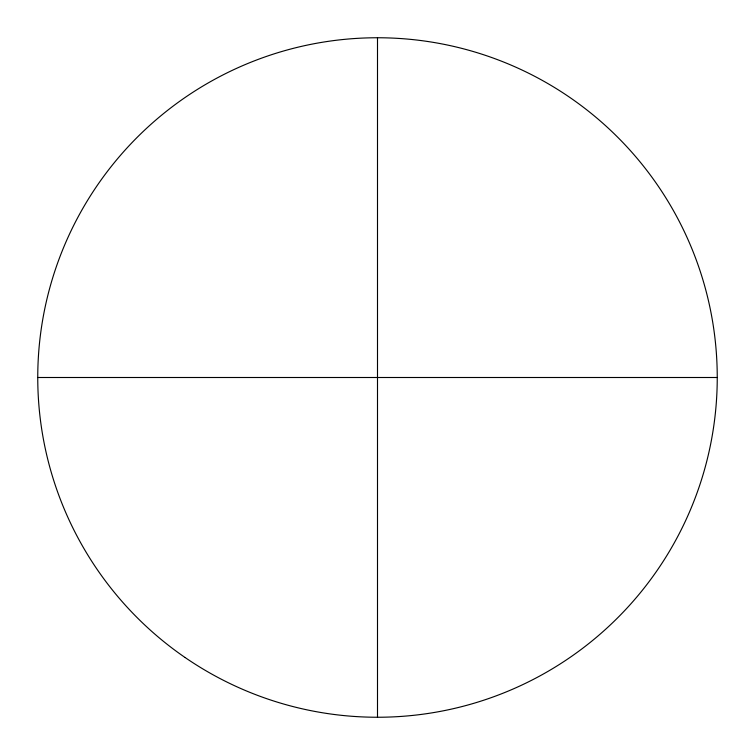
<?xml version="1.0" encoding="UTF-8"?>
<svg xmlns="http://www.w3.org/2000/svg" width="755" height="755" viewBox="0 0 755 755"><rect width="100%" height="100%" fill="white"/><g stroke="black" fill="none" stroke-linecap="round" stroke-linejoin="round"><path stroke-width="1.13" d="M37.75 377.5L717.25 377.5M377.5 37.75L377.5 717.25M185.098 657.52A339.75 339.75 0 0 0 716.202 404.114A339.75 339.75 0 0 0 231.2 70.866A339.75 339.75 0 0 0 185.098 657.52"/></g></svg>
